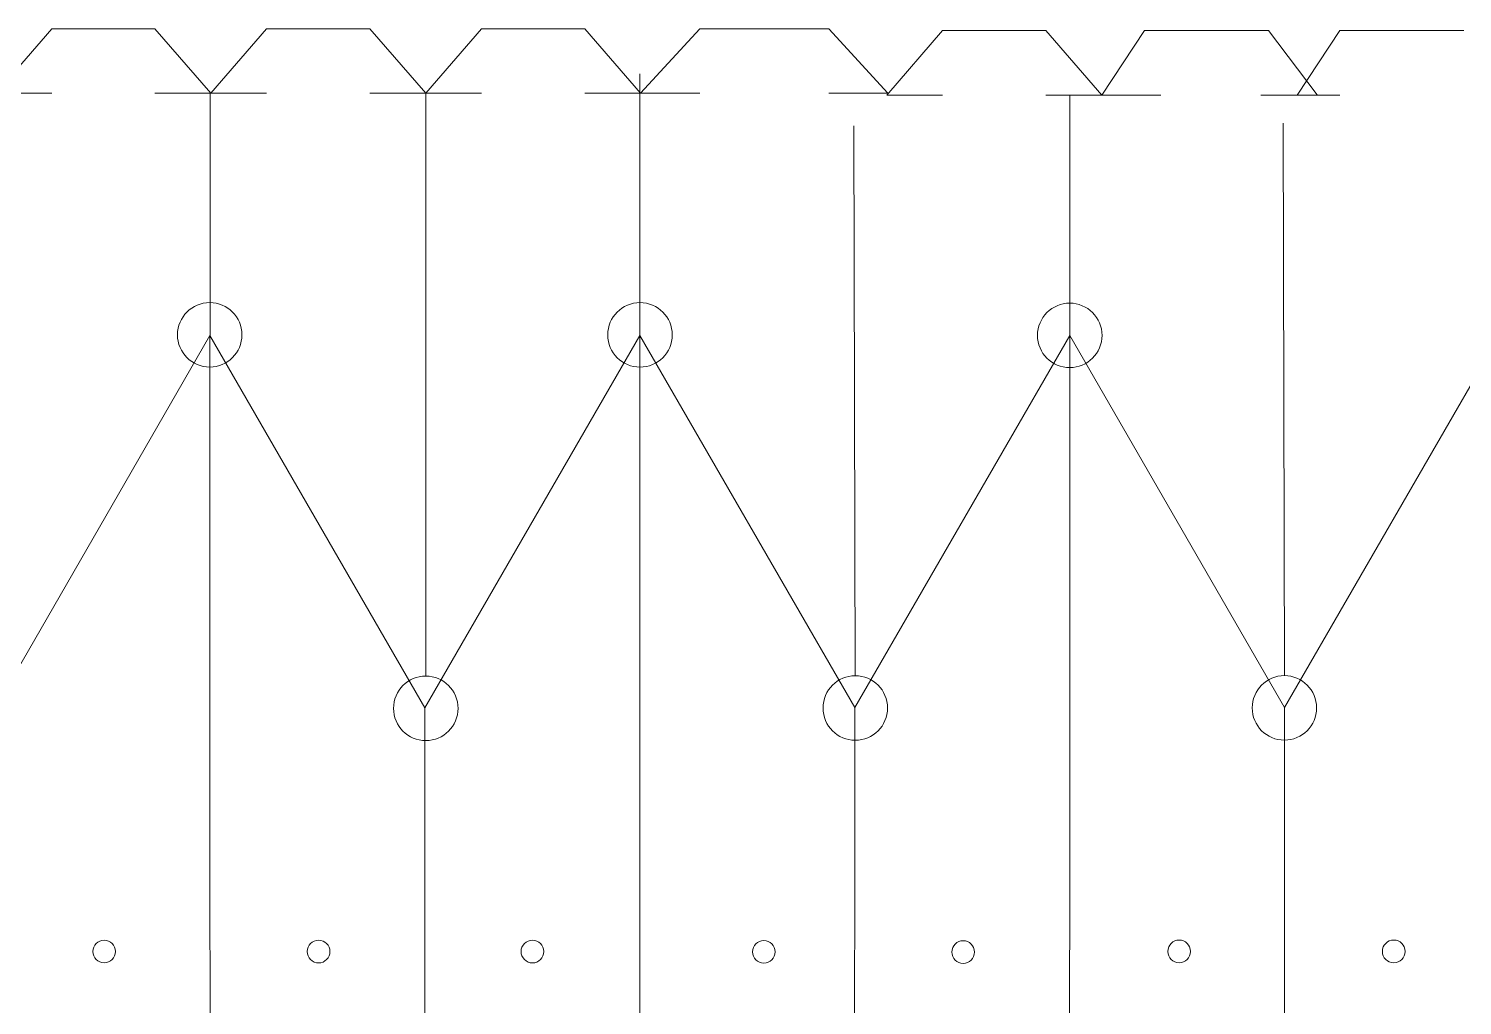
# Model space of a CAD drawing. Header units: inches. Extents: x -11.3 to 7.3, y 1.6 to 5.1.
# Drawn here: x -6.695 to -4.068, y 3.343 to 5.133 of the extents above; entities that cross this region are included whole.
import ezdxf
from ezdxf.lldxf.tags import DXFTag

# ---------------------------------------------------------------- set-up
doc = ezdxf.new("R2010")
doc.units = ezdxf.units.IN
doc.header["$MEASUREMENT"] = 0
doc.layers.add('Layer 1', color=7, linetype='Continuous')
doc.layers.add('SLD-0', color=7, linetype='Continuous')
tags = doc.linetypes.add('New Line153', pattern=[2, 1, -1]).pattern_tags.tags
tags[6:7] = [DXFTag(74, 4), DXFTag(75, 0), DXFTag(340, '0'), DXFTag(46, 1.0), DXFTag(50, 0.0), DXFTag(44, 0.0), DXFTag(45, 0.0)]
tags[4:5] = [DXFTag(74, 4), DXFTag(75, 0), DXFTag(340, '0'), DXFTag(46, 1.0), DXFTag(50, 0.0), DXFTag(44, 0.0), DXFTag(45, 0.0)]
tags = doc.linetypes.add('New Line156', pattern=[2, 1, -1]).pattern_tags.tags
tags[6:7] = [DXFTag(74, 4), DXFTag(75, 0), DXFTag(340, '0'), DXFTag(46, 1.0), DXFTag(50, 0.0), DXFTag(44, 0.0), DXFTag(45, 0.0)]
tags[4:5] = [DXFTag(74, 4), DXFTag(75, 0), DXFTag(340, '0'), DXFTag(46, 1.0), DXFTag(50, 0.0), DXFTag(44, 0.0), DXFTag(45, 0.0)]
tags = doc.linetypes.add('New Line158', pattern=[2, 1, -1]).pattern_tags.tags
tags[6:7] = [DXFTag(74, 4), DXFTag(75, 0), DXFTag(340, '0'), DXFTag(46, 1.0), DXFTag(50, 0.0), DXFTag(44, 0.0), DXFTag(45, 0.0)]
tags[4:5] = [DXFTag(74, 4), DXFTag(75, 0), DXFTag(340, '0'), DXFTag(46, 1.0), DXFTag(50, 0.0), DXFTag(44, 0.0), DXFTag(45, 0.0)]
tags = doc.linetypes.add('New Line164', pattern=[2, 1, -1]).pattern_tags.tags
tags[6:7] = [DXFTag(74, 4), DXFTag(75, 0), DXFTag(340, '0'), DXFTag(46, 1.0), DXFTag(50, 0.0), DXFTag(44, 0.0), DXFTag(45, 0.0)]
tags[4:5] = [DXFTag(74, 4), DXFTag(75, 0), DXFTag(340, '0'), DXFTag(46, 1.0), DXFTag(50, 0.0), DXFTag(44, 0.0), DXFTag(45, 0.0)]
tags = doc.linetypes.add('New Line169', pattern=[2, 1, -1]).pattern_tags.tags
tags[6:7] = [DXFTag(74, 4), DXFTag(75, 0), DXFTag(340, '0'), DXFTag(46, 1.0), DXFTag(50, 0.0), DXFTag(44, 0.0), DXFTag(45, 0.0)]
tags[4:5] = [DXFTag(74, 4), DXFTag(75, 0), DXFTag(340, '0'), DXFTag(46, 1.0), DXFTag(50, 0.0), DXFTag(44, 0.0), DXFTag(45, 0.0)]
tags = doc.linetypes.add('New Line171', pattern=[2, 1, -1]).pattern_tags.tags
tags[6:7] = [DXFTag(74, 4), DXFTag(75, 0), DXFTag(340, '0'), DXFTag(46, 1.0), DXFTag(50, 0.0), DXFTag(44, 0.0), DXFTag(45, 0.0)]
tags[4:5] = [DXFTag(74, 4), DXFTag(75, 0), DXFTag(340, '0'), DXFTag(46, 1.0), DXFTag(50, 0.0), DXFTag(44, 0.0), DXFTag(45, 0.0)]
tags = doc.linetypes.add('New Line178', pattern=[2, 1, -1]).pattern_tags.tags
tags[6:7] = [DXFTag(74, 4), DXFTag(75, 0), DXFTag(340, '0'), DXFTag(46, 1.0), DXFTag(50, 0.0), DXFTag(44, 0.0), DXFTag(45, 0.0)]
tags[4:5] = [DXFTag(74, 4), DXFTag(75, 0), DXFTag(340, '0'), DXFTag(46, 1.0), DXFTag(50, 0.0), DXFTag(44, 0.0), DXFTag(45, 0.0)]
tags = doc.linetypes.add('New Line179', pattern=[2, 1, -1]).pattern_tags.tags
tags[6:7] = [DXFTag(74, 4), DXFTag(75, 0), DXFTag(340, '0'), DXFTag(46, 1.0), DXFTag(50, 0.0), DXFTag(44, 0.0), DXFTag(45, 0.0)]
tags[4:5] = [DXFTag(74, 4), DXFTag(75, 0), DXFTag(340, '0'), DXFTag(46, 1.0), DXFTag(50, 0.0), DXFTag(44, 0.0), DXFTag(45, 0.0)]
tags = doc.linetypes.add('New Line181', pattern=[2, 1, -1]).pattern_tags.tags
tags[6:7] = [DXFTag(74, 4), DXFTag(75, 0), DXFTag(340, '0'), DXFTag(46, 1.0), DXFTag(50, 0.0), DXFTag(44, 0.0), DXFTag(45, 0.0)]
tags[4:5] = [DXFTag(74, 4), DXFTag(75, 0), DXFTag(340, '0'), DXFTag(46, 1.0), DXFTag(50, 0.0), DXFTag(44, 0.0), DXFTag(45, 0.0)]
tags = doc.linetypes.add('New Line2', pattern=[2, 1, -1]).pattern_tags.tags
tags[6:7] = [DXFTag(74, 4), DXFTag(75, 0), DXFTag(340, '0'), DXFTag(46, 1.0), DXFTag(50, 0.0), DXFTag(44, 0.0), DXFTag(45, 0.0)]
tags[4:5] = [DXFTag(74, 4), DXFTag(75, 0), DXFTag(340, '0'), DXFTag(46, 1.0), DXFTag(50, 0.0), DXFTag(44, 0.0), DXFTag(45, 0.0)]
tags = doc.linetypes.add('New Line25', pattern=[2, 1, -1]).pattern_tags.tags
tags[6:7] = [DXFTag(74, 4), DXFTag(75, 0), DXFTag(340, '0'), DXFTag(46, 1.0), DXFTag(50, 0.0), DXFTag(44, 0.0), DXFTag(45, 0.0)]
tags[4:5] = [DXFTag(74, 4), DXFTag(75, 0), DXFTag(340, '0'), DXFTag(46, 1.0), DXFTag(50, 0.0), DXFTag(44, 0.0), DXFTag(45, 0.0)]
tags = doc.linetypes.add('New Line3', pattern=[2, 1, -1]).pattern_tags.tags
tags[6:7] = [DXFTag(74, 4), DXFTag(75, 0), DXFTag(340, '0'), DXFTag(46, 1.0), DXFTag(50, 0.0), DXFTag(44, 0.0), DXFTag(45, 0.0)]
tags[4:5] = [DXFTag(74, 4), DXFTag(75, 0), DXFTag(340, '0'), DXFTag(46, 1.0), DXFTag(50, 0.0), DXFTag(44, 0.0), DXFTag(45, 0.0)]
tags = doc.linetypes.add('New Line31', pattern=[2, 1, -1]).pattern_tags.tags
tags[6:7] = [DXFTag(74, 4), DXFTag(75, 0), DXFTag(340, '0'), DXFTag(46, 1.0), DXFTag(50, 0.0), DXFTag(44, 0.0), DXFTag(45, 0.0)]
tags[4:5] = [DXFTag(74, 4), DXFTag(75, 0), DXFTag(340, '0'), DXFTag(46, 1.0), DXFTag(50, 0.0), DXFTag(44, 0.0), DXFTag(45, 0.0)]
tags = doc.linetypes.add('New Line39', pattern=[2, 1, -1]).pattern_tags.tags
tags[6:7] = [DXFTag(74, 4), DXFTag(75, 0), DXFTag(340, '0'), DXFTag(46, 1.0), DXFTag(50, 0.0), DXFTag(44, 0.0), DXFTag(45, 0.0)]
tags[4:5] = [DXFTag(74, 4), DXFTag(75, 0), DXFTag(340, '0'), DXFTag(46, 1.0), DXFTag(50, 0.0), DXFTag(44, 0.0), DXFTag(45, 0.0)]
tags = doc.linetypes.add('New Line4', pattern=[2, 1, -1]).pattern_tags.tags
tags[6:7] = [DXFTag(74, 4), DXFTag(75, 0), DXFTag(340, '0'), DXFTag(46, 1.0), DXFTag(50, 0.0), DXFTag(44, 0.0), DXFTag(45, 0.0)]
tags[4:5] = [DXFTag(74, 4), DXFTag(75, 0), DXFTag(340, '0'), DXFTag(46, 1.0), DXFTag(50, 0.0), DXFTag(44, 0.0), DXFTag(45, 0.0)]
tags = doc.linetypes.add('New Line43', pattern=[2, 1, -1]).pattern_tags.tags
tags[6:7] = [DXFTag(74, 4), DXFTag(75, 0), DXFTag(340, '0'), DXFTag(46, 1.0), DXFTag(50, 0.0), DXFTag(44, 0.0), DXFTag(45, 0.0)]
tags[4:5] = [DXFTag(74, 4), DXFTag(75, 0), DXFTag(340, '0'), DXFTag(46, 1.0), DXFTag(50, 0.0), DXFTag(44, 0.0), DXFTag(45, 0.0)]
tags = doc.linetypes.add('New Line44', pattern=[2, 1, -1]).pattern_tags.tags
tags[6:7] = [DXFTag(74, 4), DXFTag(75, 0), DXFTag(340, '0'), DXFTag(46, 1.0), DXFTag(50, 0.0), DXFTag(44, 0.0), DXFTag(45, 0.0)]
tags[4:5] = [DXFTag(74, 4), DXFTag(75, 0), DXFTag(340, '0'), DXFTag(46, 1.0), DXFTag(50, 0.0), DXFTag(44, 0.0), DXFTag(45, 0.0)]
tags = doc.linetypes.add('New Line46', pattern=[2, 1, -1]).pattern_tags.tags
tags[6:7] = [DXFTag(74, 4), DXFTag(75, 0), DXFTag(340, '0'), DXFTag(46, 1.0), DXFTag(50, 0.0), DXFTag(44, 0.0), DXFTag(45, 0.0)]
tags[4:5] = [DXFTag(74, 4), DXFTag(75, 0), DXFTag(340, '0'), DXFTag(46, 1.0), DXFTag(50, 0.0), DXFTag(44, 0.0), DXFTag(45, 0.0)]
tags = doc.linetypes.add('New Line47', pattern=[2, 1, -1]).pattern_tags.tags
tags[6:7] = [DXFTag(74, 4), DXFTag(75, 0), DXFTag(340, '0'), DXFTag(46, 1.0), DXFTag(50, 0.0), DXFTag(44, 0.0), DXFTag(45, 0.0)]
tags[4:5] = [DXFTag(74, 4), DXFTag(75, 0), DXFTag(340, '0'), DXFTag(46, 1.0), DXFTag(50, 0.0), DXFTag(44, 0.0), DXFTag(45, 0.0)]

msp = doc.modelspace()

# ---------------------------------------------------------------- linework, layer by layer
at = {"layer": 'Layer 1', "color": 5, "linetype": 'New Line2', "lineweight": 9}
msp.add_open_spline([(-5.9673, 5.0147), (-5.9673, 5.0147), (-5.9672, 3.9466), (-5.9672, 3.9466)], degree=3, dxfattribs=at)
at = {"layer": 'Layer 1', "color": 5, "linetype": 'New Line4', "lineweight": 9}
msp.add_open_spline([(-5.1804, 3.9472), (-5.1804, 3.9472), (-5.1828, 4.9546), (-5.1828, 4.9546)], degree=3, dxfattribs=at)
at = {"layer": 'Layer 1', "color": 5, "linetype": 'New Line3', "lineweight": 9}
msp.add_open_spline([(-4.3943, 3.9474), (-4.3943, 3.9474), (-4.3963, 4.9598), (-4.3963, 4.9598)], degree=3, dxfattribs=at)
at = {"layer": 'SLD-0', "color": 179, "lineweight": 9}
for points in [[(-6.6524, 5.1328), (-6.6524, 5.1328), (-6.7547, 5.0147), (-6.7547, 5.0147)], [(-6.6524, 5.1328), (-6.6524, 5.1328), (-6.4634, 5.1328), (-6.4634, 5.1328)], [(-6.4634, 5.1328), (-6.4634, 5.1328), (-6.361, 5.0147), (-6.361, 5.0147)], [(-6.2587, 5.1328), (-6.2587, 5.1328), (-6.361, 5.0147), (-6.361, 5.0147)], [(-6.2587, 5.1328), (-6.2587, 5.1328), (-6.0697, 5.1328), (-6.0697, 5.1328)], [(-6.0697, 5.1328), (-6.0697, 5.1328), (-5.9673, 5.0147), (-5.9673, 5.0147)], [(-5.865, 5.1328), (-5.865, 5.1328), (-5.9673, 5.0147), (-5.9673, 5.0147)], [(-5.865, 5.1328), (-5.865, 5.1328), (-5.676, 5.1328), (-5.676, 5.1328)], [(-5.676, 5.1328), (-5.676, 5.1328), (-5.5736, 5.0147), (-5.5736, 5.0147)], [(-5.5736, 5.0147), (-5.5736, 5.0147), (-5.4654, 5.1328), (-5.4654, 5.1328)], [(-5.4654, 5.1328), (-5.4654, 5.1328), (-5.2291, 5.1328), (-5.2291, 5.1328)], [(-5.2291, 5.1328), (-5.2291, 5.1328), (-5.1209, 5.0147), (-5.1209, 5.0147)], [(-5.0203, 5.1293), (-5.0203, 5.1293), (-5.1227, 5.0112), (-5.1227, 5.0112)], [(-5.0203, 5.1293), (-5.0203, 5.1293), (-4.8313, 5.1293), (-4.8313, 5.1293)], [(-4.8313, 5.1293), (-4.8313, 5.1293), (-4.729, 5.0112), (-4.729, 5.0112)], [(-4.729, 5.0112), (-4.729, 5.0112), (-4.6507, 5.1293), (-4.6507, 5.1293)], [(-4.6507, 5.1293), (-4.6507, 5.1293), (-4.4236, 5.1293), (-4.4236, 5.1293)], [(-4.4236, 5.1293), (-4.4236, 5.1293), (-4.334, 5.0115), (-4.334, 5.0115)], [(-4.3708, 5.0111), (-4.3708, 5.0111), (-4.2925, 5.1293), (-4.2925, 5.1293)], [(-4.2925, 5.1293), (-4.2925, 5.1293), (-4.0654, 5.1293), (-4.0654, 5.1293)], [(-6.7547, 5.0147), (-6.7547, 5.0147), (-6.6524, 5.0147), (-6.6524, 5.0147)], [(-6.4634, 5.0147), (-6.4634, 5.0147), (-6.361, 5.0147), (-6.361, 5.0147)], [(-6.361, 5.0147), (-6.361, 5.0147), (-6.2587, 5.0147), (-6.2587, 5.0147)], [(-6.0697, 5.0147), (-6.0697, 5.0147), (-5.9673, 5.0147), (-5.9673, 5.0147)], [(-5.9673, 5.0147), (-5.9673, 5.0147), (-5.865, 5.0147), (-5.865, 5.0147)], [(-5.676, 5.0147), (-5.676, 5.0147), (-5.5736, 5.0147), (-5.5736, 5.0147)], [(-5.5736, 5.0147), (-5.5736, 5.0147), (-5.4654, 5.0147), (-5.4654, 5.0147)], [(-5.2291, 5.0147), (-5.2291, 5.0147), (-5.1209, 5.0147), (-5.1209, 5.0147)], [(-5.1227, 5.0112), (-5.1227, 5.0112), (-5.0203, 5.0112), (-5.0203, 5.0112)], [(-4.8313, 5.0112), (-4.8313, 5.0112), (-4.729, 5.0112), (-4.729, 5.0112)], [(-4.729, 5.0112), (-4.729, 5.0112), (-4.6207, 5.0112), (-4.6207, 5.0112)]]:
    msp.add_open_spline(points, degree=3, dxfattribs=at)
at = {"layer": 'SLD-0', "color": 5, "linetype": 'New Line169', "lineweight": 9}
msp.add_open_spline([(-5.575, 4.5688), (-5.575, 4.5688), (-5.575, 5.0502), (-5.575, 5.0502)], degree=3, dxfattribs=at)
at = {"layer": 'SLD-0', "color": 5, "linetype": 'New Line156', "lineweight": 9}
msp.add_open_spline([(-6.3624, 4.5688), (-6.3624, 4.5688), (-6.3624, 5.0147), (-6.3624, 5.0147)], degree=3, dxfattribs=at)
at = {"layer": 'SLD-0', "color": 5, "linetype": 'New Line179', "lineweight": 9}
msp.add_open_spline([(-4.7876, 4.5688), (-4.7876, 4.5688), (-4.7876, 5.0112), (-4.7876, 5.0112)], degree=3, dxfattribs=at)
at = {"layer": 'SLD-0', "lineweight": 9}
msp.add_open_spline([(-4.4372, 5.0112), (-4.4372, 5.0112), (-4.2925, 5.0112), (-4.2925, 5.0112)], degree=3, dxfattribs=at)
for points in [[(-6.3039, 4.5719), (-6.3039, 4.6045), (-6.3303, 4.6309), (-6.3629, 4.6309), (-6.3629, 4.6309), (-6.3955, 4.6309), (-6.422, 4.6045), (-6.422, 4.5719), (-6.422, 4.5719), (-6.422, 4.5393), (-6.3955, 4.5128), (-6.3629, 4.5128), (-6.3629, 4.5128), (-6.3303, 4.5128), (-6.3039, 4.5393), (-6.3039, 4.5719)], [(-5.5156, 4.5718), (-5.5156, 4.6044), (-5.5421, 4.6308), (-5.5747, 4.6308), (-5.5747, 4.6308), (-5.6073, 4.6308), (-5.6338, 4.6044), (-5.6338, 4.5718), (-5.6338, 4.5718), (-5.6338, 4.5392), (-5.6073, 4.5127), (-5.5747, 4.5127), (-5.5747, 4.5127), (-5.5421, 4.5127), (-5.5156, 4.5392), (-5.5156, 4.5718)], [(-4.7284, 4.5709), (-4.7284, 4.6035), (-4.7549, 4.6299), (-4.7875, 4.6299), (-4.7875, 4.6299), (-4.8201, 4.6299), (-4.8466, 4.6035), (-4.8466, 4.5709), (-4.8466, 4.5709), (-4.8466, 4.5382), (-4.8201, 4.5118), (-4.7875, 4.5118), (-4.7875, 4.5118), (-4.7549, 4.5118), (-4.7284, 4.5382), (-4.7284, 4.5709)], [(-5.9081, 3.8875), (-5.9081, 3.9202), (-5.9346, 3.9466), (-5.9672, 3.9466), (-5.9672, 3.9466), (-5.9998, 3.9466), (-6.0263, 3.9202), (-6.0263, 3.8875), (-6.0263, 3.8875), (-6.0263, 3.8549), (-5.9998, 3.8285), (-5.9672, 3.8285), (-5.9672, 3.8285), (-5.9346, 3.8285), (-5.9081, 3.8549), (-5.9081, 3.8875)], [(-5.1213, 3.8882), (-5.1213, 3.9208), (-5.1478, 3.9472), (-5.1804, 3.9472), (-5.1804, 3.9472), (-5.213, 3.9472), (-5.2394, 3.9208), (-5.2394, 3.8882), (-5.2394, 3.8882), (-5.2394, 3.8556), (-5.213, 3.8291), (-5.1804, 3.8291), (-5.1804, 3.8291), (-5.1478, 3.8291), (-5.1213, 3.8556), (-5.1213, 3.8882)], [(-4.3352, 3.8883), (-4.3352, 3.9209), (-4.3616, 3.9474), (-4.3943, 3.9474), (-4.3943, 3.9474), (-4.4269, 3.9474), (-4.4533, 3.9209), (-4.4533, 3.8883), (-4.4533, 3.8883), (-4.4533, 3.8557), (-4.4269, 3.8293), (-4.3943, 3.8293), (-4.3943, 3.8293), (-4.3616, 3.8293), (-4.3352, 3.8557), (-4.3352, 3.8883)], [(-6.5355, 3.442), (-6.5355, 3.4534), (-6.5448, 3.4627), (-6.5563, 3.4627), (-6.5563, 3.4627), (-6.5678, 3.4627), (-6.5771, 3.4534), (-6.5771, 3.442), (-6.5771, 3.442), (-6.5771, 3.4305), (-6.5678, 3.4212), (-6.5563, 3.4212), (-6.5563, 3.4212), (-6.5448, 3.4212), (-6.5355, 3.4305), (-6.5355, 3.442)], [(-6.1427, 3.4419), (-6.1427, 3.4533), (-6.152, 3.4626), (-6.1635, 3.4626), (-6.1635, 3.4626), (-6.1749, 3.4626), (-6.1842, 3.4533), (-6.1842, 3.4419), (-6.1842, 3.4419), (-6.1842, 3.4304), (-6.1749, 3.4211), (-6.1635, 3.4211), (-6.1635, 3.4211), (-6.152, 3.4211), (-6.1427, 3.4304), (-6.1427, 3.4419)], [(-5.751, 3.4419), (-5.751, 3.4534), (-5.7603, 3.4627), (-5.7718, 3.4627), (-5.7718, 3.4627), (-5.7833, 3.4627), (-5.7926, 3.4534), (-5.7926, 3.4419), (-5.7926, 3.4419), (-5.7926, 3.4305), (-5.7833, 3.4211), (-5.7718, 3.4211), (-5.7718, 3.4211), (-5.7603, 3.4211), (-5.751, 3.4305), (-5.751, 3.4419)], [(-5.3272, 3.4414), (-5.3272, 3.4528), (-5.3365, 3.4621), (-5.3479, 3.4621), (-5.3479, 3.4621), (-5.3594, 3.4621), (-5.3687, 3.4528), (-5.3687, 3.4414), (-5.3687, 3.4414), (-5.3687, 3.4299), (-5.3594, 3.4206), (-5.3479, 3.4206), (-5.3479, 3.4206), (-5.3365, 3.4206), (-5.3272, 3.4299), (-5.3272, 3.4414)], [(-4.962, 3.441), (-4.962, 3.4525), (-4.9713, 3.4618), (-4.9828, 3.4618), (-4.9828, 3.4618), (-4.9943, 3.4618), (-5.0036, 3.4525), (-5.0036, 3.441), (-5.0036, 3.441), (-5.0036, 3.4296), (-4.9943, 3.4202), (-4.9828, 3.4202), (-4.9828, 3.4202), (-4.9713, 3.4202), (-4.962, 3.4296), (-4.962, 3.441)], [(-4.5664, 3.4422), (-4.5664, 3.4537), (-4.5757, 3.463), (-4.5871, 3.463), (-4.5871, 3.463), (-4.5986, 3.463), (-4.6079, 3.4537), (-4.6079, 3.4422), (-4.6079, 3.4422), (-4.6079, 3.4307), (-4.5986, 3.4214), (-4.5871, 3.4214), (-4.5871, 3.4214), (-4.5757, 3.4214), (-4.5664, 3.4307), (-4.5664, 3.4422)], [(-4.1732, 3.4422), (-4.1732, 3.4537), (-4.1825, 3.463), (-4.194, 3.463), (-4.194, 3.463), (-4.2055, 3.463), (-4.2148, 3.4537), (-4.2148, 3.4422), (-4.2148, 3.4422), (-4.2148, 3.4307), (-4.2055, 3.4214), (-4.194, 3.4214), (-4.194, 3.4214), (-4.1825, 3.4214), (-4.1732, 3.4307), (-4.1732, 3.4422)]]:
    msp.add_open_spline(points, degree=3, knots=[0, 0, 0, 0, 0.2, 0.2, 0.2, 0.2, 0.4, 0.4, 0.4, 0.4, 0.6, 0.6, 0.6, 0.6, 1, 1, 1, 1], dxfattribs=at)
at = {"layer": 'SLD-0', "color": 5, "linetype": 'New Line25', "lineweight": 9}
msp.add_open_spline([(-6.7563, 3.8886), (-6.7563, 3.8886), (-6.3625, 4.5707), (-6.3625, 4.5707)], degree=3, dxfattribs=at)
at = {"layer": 'SLD-0', "color": 5, "linetype": 'New Line31', "lineweight": 9}
msp.add_open_spline([(-6.3625, 4.5707), (-6.3625, 4.5707), (-5.9688, 3.8887), (-5.9688, 3.8887)], degree=3, dxfattribs=at)
at = {"layer": 'SLD-0', "color": 5, "linetype": 'New Line153', "lineweight": 9}
msp.add_open_spline([(-6.3624, 2.3183), (-6.3624, 2.3183), (-6.3625, 4.5707), (-6.3625, 4.5707)], degree=3, dxfattribs=at)
at = {"layer": 'SLD-0', "color": 5, "linetype": 'New Line39', "lineweight": 9}
msp.add_open_spline([(-5.9688, 3.8887), (-5.9688, 3.8887), (-5.5749, 4.5709), (-5.5749, 4.5709)], degree=3, dxfattribs=at)
at = {"layer": 'SLD-0', "color": 5, "linetype": 'New Line43', "lineweight": 9}
msp.add_open_spline([(-5.5749, 4.5709), (-5.5749, 4.5709), (-5.1812, 3.8889), (-5.1812, 3.8889)], degree=3, dxfattribs=at)
at = {"layer": 'SLD-0', "color": 5, "linetype": 'New Line164', "lineweight": 9}
msp.add_open_spline([(-5.5749, 2.3187), (-5.5749, 2.3187), (-5.5749, 4.5709), (-5.5749, 4.5709)], degree=3, dxfattribs=at)
at = {"layer": 'SLD-0', "color": 5, "linetype": 'New Line44', "lineweight": 9}
msp.add_open_spline([(-5.1812, 3.8889), (-5.1812, 3.8889), (-4.7875, 4.5709), (-4.7875, 4.5709)], degree=3, dxfattribs=at)
at = {"layer": 'SLD-0', "color": 5, "linetype": 'New Line178', "lineweight": 9}
msp.add_open_spline([(-4.7879, 2.3189), (-4.7879, 2.3189), (-4.7875, 4.5709), (-4.7875, 4.5709)], degree=3, dxfattribs=at)
at = {"layer": 'SLD-0', "color": 5, "linetype": 'New Line46', "lineweight": 9}
msp.add_open_spline([(-4.7875, 4.5709), (-4.7875, 4.5709), (-4.3938, 3.8889), (-4.3938, 3.8889)], degree=3, dxfattribs=at)
at = {"layer": 'SLD-0', "color": 5, "linetype": 'New Line47', "lineweight": 9}
msp.add_open_spline([(-4.3938, 3.8889), (-4.3938, 3.8889), (-4.0001, 4.5709), (-4.0001, 4.5709)], degree=3, dxfattribs=at)
at = {"layer": 'SLD-0', "color": 5, "linetype": 'New Line158', "lineweight": 9}
msp.add_open_spline([(-5.969, 3.0004), (-5.969, 3.0004), (-5.9688, 3.8887), (-5.9688, 3.8887)], degree=3, dxfattribs=at)
at = {"layer": 'SLD-0', "color": 5, "linetype": 'New Line171', "lineweight": 9}
msp.add_open_spline([(-5.1816, 3.0008), (-5.1816, 3.0008), (-5.1812, 3.8889), (-5.1812, 3.8889)], degree=3, dxfattribs=at)
at = {"layer": 'SLD-0', "color": 5, "linetype": 'New Line181', "lineweight": 9}
msp.add_open_spline([(-4.3942, 3.0008), (-4.3942, 3.0008), (-4.3938, 3.8889), (-4.3938, 3.8889)], degree=3, dxfattribs=at)

doc.saveas('drawing.dxf')
